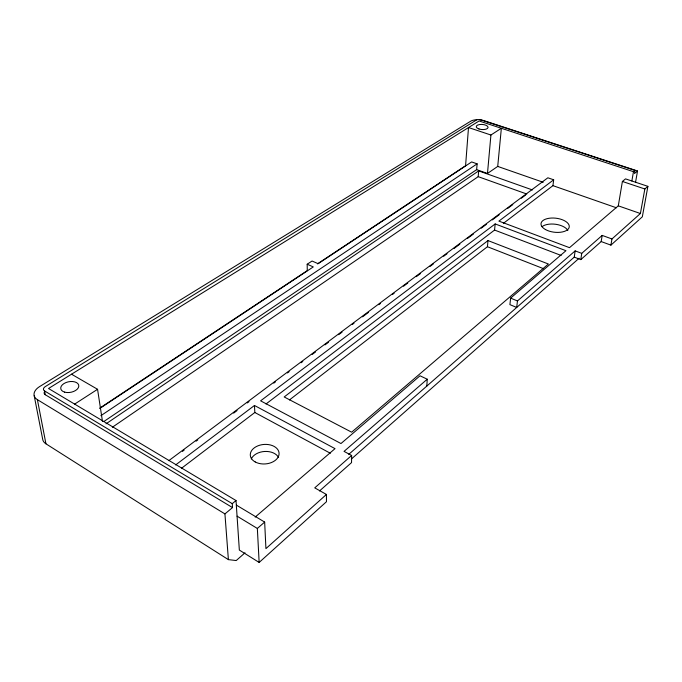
<?xml version="1.0" encoding="UTF-8"?>
<svg xmlns="http://www.w3.org/2000/svg" width="682" height="682" viewBox="0 0 682 682"><rect width="100%" height="100%" fill="white"/><g stroke="black" fill="none" stroke-linecap="round" stroke-linejoin="round"><path stroke-width="1.02" d="M168.804 460.648L547.868 177.789L553.682 179.801L498.9 221.113L569.504 247.668L618.301 205.836L622.393 181.463L625.513 178.88L647.9 186.348L644.848 188.982L640.398 213.517L611.95 238.964L602.18 235.409L581.737 253.363L575.156 250.882L517.459 300.95L516.7 307.463L509.906 304.632L510.63 298.128L565.958 250.703L495.166 223.935L260.609 400.837L340.974 443.547L420.018 375.791L427.247 379.209L344.043 451.39L351.639 455.457L351.537 462.601L319.508 490.963M426.813 386.08L427.247 379.209M103.732 421.595L476.641 169.639L477.127 163.851L471.646 161.932L318.153 263.687L312.058 261.027L307.181 264.224L307.275 270.635L99.87 408.075M112.36 427.239L478.193 176.664L478.679 170.901L532.429 189.946M487.477 173.475L490.921 135.019L501.355 128.276L497.724 166.417L487.477 173.475L476.641 169.639M289.449 399.942L487.425 246.722L487.997 240.576L548.388 264.011L351.656 432.192L284.189 396.967L487.997 240.576M266.014 403.974L494.569 230.064L495.166 223.935M503.342 223.389L552.932 185.657L553.682 179.801M348.766 454.348L574.244 257.131L575.156 250.882M574.244 257.131L580.791 259.62L581.737 253.363M580.791 259.62L601.183 241.564L602.18 235.409M601.183 241.564L610.919 245.136L611.95 238.964M631.856 180.994L633.476 171.685L635.01 170.406L480.836 119.879A3.265 1.398 4 0 0 476.343 120.058L45.285 386.6A5.124 2.984 -11.3 0 0 44.569 390.948L45.285 394.733L232.519 507.596L224.932 513.904L228.393 559.632L236.228 560.544L245.017 552.795M635.01 170.406L634.473 173.518L637.534 170.977L484.041 120.688A9.778 4.203 4 0 0 480.085 119.853M635.53 182.409L637.534 170.977M647.9 186.348L642.325 216.816L610.919 245.136M633.476 171.685L479.105 120.97L48.533 388.501L236.015 500.537L239.339 550.059L259.151 562.445L326.465 501.722L326.439 494.459L314.743 487.86L351.639 455.457M326.439 494.459L265.929 548.618L264.659 522.08L236.466 505.166M351.332 459.063L579.137 258.222M259.151 562.445L257.344 528.448L264.659 522.08M255.179 517.084L335.024 448.645L254.471 405.475L175.632 464.936M232.519 507.596L232.247 503.657L236.015 500.537M181.472 468.304L254.829 412.491L254.471 405.475M182.426 451.39L184.14 450.111M196.092 441.186L197.797 439.907M233.653 413.13L237.063 410.573M247.31 402.926L249.015 401.647M273.772 383.156L275.477 381.877M287.429 372.952L289.134 371.681M301.086 362.747L302.791 361.477M312.185 354.461L315.596 351.912M324.99 344.896L328.409 342.347M338.647 334.692L342.066 332.143M352.304 324.487L354.018 323.217M362.551 316.84L368.527 312.373M378.766 304.726L380.479 303.447M392.431 294.522L394.136 293.243M403.522 286.227L407.793 283.039M416.327 276.662L420.598 273.473M429.992 266.466L433.402 263.908M443.65 256.262L447.06 253.713M453.888 248.606L459.864 244.147M467.554 238.402L473.53 233.943M481.211 228.206L486.334 224.378M492.302 219.911L499.139 214.813M507.672 208.436L512.796 204.609M521.329 198.232L525.6 195.043M106.017 423.829L478.679 170.901M100.868 415.696L477.127 163.851M317.454 263.883L465.576 165.726L468.508 127.534L490.921 135.019M99.862 408.407L313.285 266.918L307.181 264.224M74.619 404.119L97.56 389.294L102.471 421.425M622.393 181.463L644.848 188.982M618.301 205.836L640.398 213.517M497.724 166.417L543.187 182.265M552.932 185.657L616.409 207.78M478.193 176.664L526.785 194.02M494.569 230.064L561.107 255.443M487.425 246.722L543.622 268.717M510.63 298.128L517.459 300.95M254.829 412.491L330.344 453.257M71.516 374.205L97.56 389.294M44.569 390.948L232.247 503.657M237.063 516.155L257.344 528.448M476.735 119.734A9.778 4.203 4 0 0 470.648 121.225L39.641 386.566A15.328 8.968 -11.4 0 0 37.399 399.661L224.932 513.904M34.194 395.756L42.796 439.83A14.893 9.156 -12.5 0 0 45.941 443.812L228.393 559.632M37.399 399.661L45.941 443.812M45.285 394.733A5.106 2.992 -11.4 0 1 44.466 391.852M542.079 226.646A14.169 7.093 6.8 0 1 555.949 224.318A14.169 7.093 6.8 0 1 567.85 230.439M251.3 458.943A14.365 9.795 -4.5 0 1 264.778 451.458A14.365 9.795 -4.5 0 1 278.571 457.494M255.23 461.961A14.433 9.77 -4.4 0 0 278.827 455.457A14.433 9.77 -4.4 0 0 259.987 445.133A14.433 9.77 -4.4 0 0 255.23 461.961M545.395 229.502A14.22 7.059 6.7 0 0 568.89 228.095A14.22 7.059 6.7 0 0 551.116 218.061A14.22 7.059 6.7 0 0 545.395 229.502M64.671 392.133A9.147 5.371 -10.6 0 0 78.788 386.344A9.147 5.371 -10.6 0 0 65.856 382.602A9.147 5.371 -10.6 0 0 64.671 392.133M479.011 128.992A5.933 2.566 4.1 0 0 488.073 127.423A5.933 2.566 4.1 0 0 479.369 124.567A5.933 2.566 4.1 0 0 479.011 128.992"/></g></svg>
